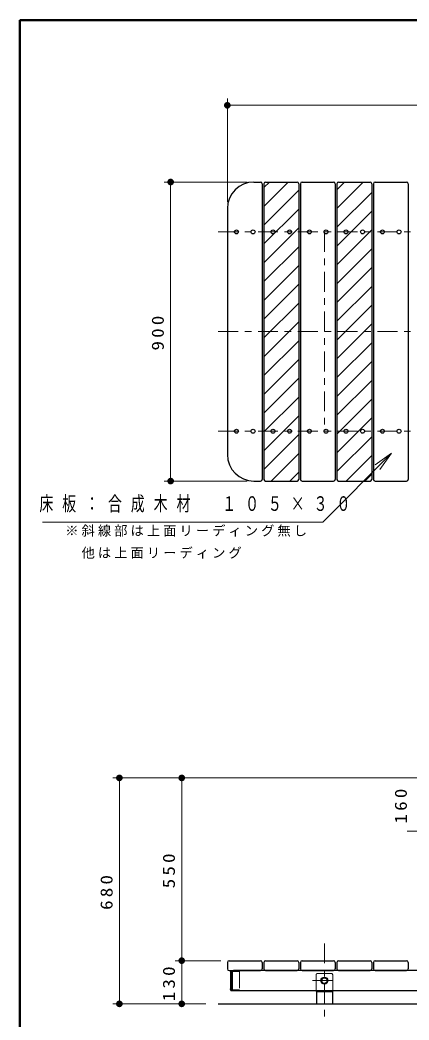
# Model space of a CAD drawing. Units: millimetres on the paper, scale 1:20. Extents: x -365 to 10, y -38 to 257.
# Drawn here: x -365 to -306.4, y 106.5 to 257 of the extents above; entities that cross this region are included whole.
import ezdxf

# ---------------------------------------------------------------- set-up
doc = ezdxf.new("R2010")
doc.units = ezdxf.units.MM
doc.linetypes.add('USER1', pattern=[4.5, 2.5, -2])
doc.linetypes.add('USER2', pattern=[6, 3, -1, 1, -1])
doc.layers.add('LY_1', color=7, linetype='Continuous', lineweight=13)
doc.styles.add('ＭＳ ゴシック', font='')
doc.styles.get('ＭＳ ゴシック').set_extended_font_data('MS Gothic')

# ---------------------------------------------------------------- blocks, each defined once
blk = doc.blocks.new('filled_dot')
at = {"color": 0, "linetype": 'Continuous', "lineweight": -2, "const_width": 1.25}
blk.add_lwpolyline([(-0.625, 0, 1), (0.625, 0, 1)], format="xyb", close=True, dxfattribs=at)

msp = doc.modelspace()

# ---------------------------------------------------------------- linework, layer by layer
at = {"layer": 'LY_1', "lineweight": 50}
for p, q in [((0, 257), (-365, 257)), ((-365, 257), (-365, 0))]:
    msp.add_line(p, q, dxfattribs=at)
at = {"layer": 'LY_1'}
for p, q in [((-333.752, 229.618), (-333.752, 245.164)), ((-333.752, 244.164), (-229.502, 244.164)), ((-330.752, 232.618), (-343.297, 232.618)), ((-342.297, 187.618), (-342.297, 232.618)), ((-328.252, 231.777), (-327.411, 232.618)), ((-328.252, 228.948), (-324.582, 232.618)), ((-317.252, 231.463), (-316.097, 232.618)), ((-317.252, 228.635), (-313.268, 232.618)), ((-328.252, 226.12), (-323.002, 231.37)), ((-317.252, 225.806), (-312.002, 231.056)), ((-328.252, 223.292), (-323.002, 228.542)), ((-317.252, 222.978), (-312.002, 228.228)), ((-328.252, 220.463), (-323.002, 225.713)), ((-317.252, 220.149), (-312.002, 225.399)), ((-328.252, 217.635), (-323.002, 222.885)), ((-317.252, 217.321), (-312.002, 222.571)), ((-328.252, 214.806), (-323.002, 220.056)), ((-317.252, 214.493), (-312.002, 219.743)), ((-328.252, 211.978), (-323.002, 217.228)), ((-317.252, 211.664), (-312.002, 216.914)), ((-328.252, 209.149), (-323.002, 214.399)), ((-317.252, 208.836), (-312.002, 214.086)), ((-328.252, 206.321), (-323.002, 211.571)), ((-317.252, 206.007), (-312.002, 211.257)), ((-328.252, 203.493), (-323.002, 208.743)), ((-317.252, 203.179), (-312.002, 208.429)), ((-328.252, 200.664), (-323.002, 205.914)), ((-317.252, 200.35), (-312.002, 205.6)), ((-328.252, 197.836), (-323.002, 203.086)), ((-317.252, 197.522), (-312.002, 202.772)), ((-328.252, 195.007), (-323.002, 200.257)), ((-317.252, 194.694), (-312.002, 199.944)), ((-328.252, 192.179), (-323.002, 197.429)), ((-317.252, 191.865), (-312.002, 197.115)), ((-328.252, 189.35), (-323.002, 194.6)), ((-317.252, 189.037), (-312.002, 194.287)), ((-327.156, 187.618), (-323.002, 191.772)), ((-315.842, 187.618), (-312.002, 191.458)), ((-311.48, 190.063), (-309.007, 191.834)), ((-309.007, 191.834), (-311.126, 189.71)), ((-309.007, 191.834), (-310.772, 189.357)), ((-324.327, 187.618), (-323.002, 188.944)), ((-313.014, 187.618), (-312.002, 188.63)), ((-330.752, 187.618), (-343.297, 187.618)), ((-290.377, 142.942), (-351.022, 142.942)), ((-350.022, 108.942), (-350.022, 142.942)), ((-290.377, 142.942), (-341.627, 142.942)), ((-340.627, 115.442), (-340.627, 142.942)), ((-289.027, 142.942), (-306.674, 142.942)), ((-289.027, 134.942), (-306.674, 134.942)), ((-334.752, 115.442), (-341.627, 115.442)), ((-340.627, 108.942), (-340.627, 115.442)), ((-333.252, 113.942), (-333.252, 110.942)), ((-336.982, 108.942), (-351.022, 108.942))]:
    msp.add_line(p, q, dxfattribs=at)
at = {"layer": 'LY_1', "lineweight": 25}
for p, q in [((-329.752, 232.618), (-328.752, 232.618)), ((-328.502, 232.368), (-328.502, 187.868)), ((-328.252, 232.368), (-328.252, 187.868)), ((-328.002, 232.618), (-323.252, 232.618)), ((-323.002, 232.368), (-323.002, 187.868)), ((-322.752, 232.368), (-322.752, 187.868)), ((-322.502, 232.618), (-317.752, 232.618)), ((-317.502, 232.368), (-317.502, 187.868)), ((-317.252, 232.368), (-317.252, 187.868)), ((-317.002, 232.618), (-312.252, 232.618)), ((-312.002, 232.368), (-312.002, 187.868)), ((-311.752, 232.368), (-311.752, 187.868)), ((-311.502, 232.618), (-306.752, 232.618)), ((-306.502, 232.368), (-306.502, 187.868)), ((-333.752, 228.618), (-333.752, 191.618)), ((-329.752, 187.618), (-328.752, 187.618)), ((-328.002, 187.618), (-323.252, 187.618)), ((-322.502, 187.618), (-317.752, 187.618)), ((-317.002, 187.618), (-312.252, 187.618)), ((-311.502, 187.618), (-306.752, 187.618)), ((-333.752, 115.192), (-333.752, 114.192)), ((-333.502, 115.442), (-328.752, 115.442)), ((-328.502, 115.192), (-328.502, 114.192)), ((-328.252, 115.192), (-328.252, 114.192)), ((-328.002, 115.442), (-323.252, 115.442)), ((-323.002, 115.192), (-323.002, 114.192)), ((-322.752, 115.192), (-322.752, 114.192)), ((-322.502, 115.442), (-317.752, 115.442)), ((-317.502, 115.192), (-317.502, 114.192)), ((-317.252, 115.192), (-317.252, 114.192)), ((-317.002, 115.442), (-312.252, 115.442)), ((-312.002, 115.192), (-312.002, 114.192)), ((-311.752, 115.192), (-311.752, 114.192)), ((-311.502, 115.442), (-306.752, 115.442)), ((-306.502, 115.192), (-306.502, 114.192)), ((-333.502, 113.942), (-328.752, 113.942)), ((-333.252, 113.942), (-333.302, 113.692)), ((-333.302, 113.692), (-333.302, 111.192)), ((-333.252, 113.942), (-333.002, 113.942)), ((-333.002, 113.942), (-333.002, 110.942)), ((-333.002, 110.942), (-333.002, 113.942)), ((-281.627, 113.942), (-332.85, 113.942)), ((-328.002, 113.942), (-323.252, 113.942)), ((-322.502, 113.942), (-317.752, 113.942)), ((-319.372, 112.867), (-319.617, 112.442)), ((-318.881, 112.867), (-319.372, 112.867)), ((-318.636, 112.442), (-318.881, 112.867)), ((-317.002, 113.942), (-312.252, 113.942)), ((-311.502, 113.942), (-306.752, 113.942)), ((-319.617, 112.442), (-319.372, 112.017)), ((-319.372, 112.017), (-318.881, 112.017)), ((-318.881, 112.017), (-318.636, 112.442)), ((-333.252, 110.942), (-333.302, 111.192)), ((-333.252, 110.942), (-333.002, 110.942)), ((-333.002, 110.942), (-281.627, 110.942)), ((-320.377, 110.782), (-317.877, 110.782)), ((-320.342, 110.782), (-320.342, 108.942)), ((-317.912, 110.782), (-317.912, 108.942)), ((-335.131, 108.942), (-228.461, 108.942))]:
    msp.add_line(p, q, dxfattribs=at)
at = {"layer": 'LY_1', "linetype": 'USER2'}
for p, q in [((-335.131, 225.118), (-228.461, 225.118)), ((-319.127, 225.118), (-319.127, 195.118)), ((-335.131, 210.118), (-228.461, 210.118)), ((-335.131, 195.118), (-228.461, 195.118)), ((-319.127, 118.049), (-319.127, 107.015)), ((-320.91, 112.442), (-317.343, 112.442))]:
    msp.add_line(p, q, dxfattribs=at)
at = {"layer": 'LY_1', "linetype": 'USER1'}
for p, q in [((-331.927, 113.827), (-333.002, 113.827)), ((-331.927, 113.827), (-331.927, 111.057)), ((-320.377, 113.282), (-320.377, 110.782)), ((-320.127, 113.532), (-318.127, 113.532)), ((-317.877, 113.282), (-317.877, 110.782)), ((-331.927, 111.057), (-333.002, 111.057))]:
    msp.add_line(p, q, dxfattribs=at)
at = {"layer": 'LY_1'}
msp.add_lwpolyline([(-309.007, 191.834), (-319.366, 181.448), (-361.612, 181.448)], dxfattribs=at)
at = {"layer": 'LY_1', "lineweight": 25}
for centre, radius in [((-332.377, 225.118), 0.3), ((-329.877, 225.118), 0.3), ((-326.877, 225.118), 0.3), ((-324.377, 225.118), 0.3), ((-321.377, 225.118), 0.3), ((-318.877, 225.118), 0.3), ((-315.877, 225.118), 0.3), ((-313.377, 225.118), 0.3), ((-310.377, 225.118), 0.3), ((-307.877, 225.118), 0.3), ((-332.377, 195.118), 0.3), ((-329.877, 195.118), 0.3), ((-326.877, 195.118), 0.3), ((-324.377, 195.118), 0.3), ((-321.377, 195.118), 0.3), ((-318.877, 195.118), 0.3), ((-315.877, 195.118), 0.3), ((-313.377, 195.118), 0.3), ((-310.377, 195.118), 0.3), ((-307.877, 195.118), 0.3), ((-319.127, 112.442), 0.525), ((-319.127, 112.442), 0.425)]:
    msp.add_circle(centre, radius, dxfattribs=at)
for centre, radius, start, end in [((-329.752, 228.618), 4, 90, 180), ((-328.752, 232.368), 0.25, 0, 90), ((-328.002, 232.368), 0.25, 90, 180), ((-323.252, 232.368), 0.25, 0, 90), ((-322.502, 232.368), 0.25, 90, 180), ((-317.752, 232.368), 0.25, 0, 90), ((-317.002, 232.368), 0.25, 90, 180), ((-312.252, 232.368), 0.25, 0, 90), ((-311.502, 232.368), 0.25, 90, 180), ((-306.752, 232.368), 0.25, 0, 90), ((-329.752, 191.618), 4, 180, 270), ((-328.752, 187.868), 0.25, 270, 0), ((-328.002, 187.868), 0.25, 180, 270), ((-323.252, 187.868), 0.25, 270, 0), ((-322.502, 187.868), 0.25, 180, 270), ((-317.752, 187.868), 0.25, 270, 0), ((-317.002, 187.868), 0.25, 180, 270), ((-312.252, 187.868), 0.25, 270, 0), ((-311.502, 187.868), 0.25, 180, 270), ((-306.752, 187.868), 0.25, 270, 0), ((-333.502, 115.192), 0.25, 90, 180), ((-328.752, 115.192), 0.25, 0, 90), ((-328.002, 115.192), 0.25, 90, 180), ((-323.252, 115.192), 0.25, 0, 90), ((-322.502, 115.192), 0.25, 90, 180), ((-317.752, 115.192), 0.25, 0, 90), ((-317.002, 115.192), 0.25, 90, 180), ((-312.252, 115.192), 0.25, 0, 90), ((-311.502, 115.192), 0.25, 90, 180), ((-306.752, 115.192), 0.25, 0, 90), ((-333.502, 114.192), 0.25, 180, 270), ((-328.752, 114.192), 0.25, 270, 0), ((-328.002, 114.192), 0.25, 180, 270), ((-323.252, 114.192), 0.25, 270, 0), ((-322.502, 114.192), 0.25, 180, 270), ((-317.752, 114.192), 0.25, 270, 0), ((-317.002, 114.192), 0.25, 180, 270), ((-312.252, 114.192), 0.25, 270, 0), ((-311.502, 114.192), 0.25, 180, 270), ((-306.752, 114.192), 0.25, 270, 0)]:
    msp.add_arc(centre, radius, start, end, dxfattribs=at)
at = {"layer": 'LY_1', "linetype": 'USER1'}
for centre, start, end in [((-320.127, 113.282), 90, 180), ((-318.127, 113.282), 0, 90)]:
    msp.add_arc(centre, 0.25, start, end, dxfattribs=at)

# ---------------------------------------------------------------- block references
at = {"layer": 'LY_1', "xscale": 0.4, "yscale": 0.4}
msp.add_blockref('filled_dot', (-333.752, 244.164), dxfattribs=at)
for p, rotation in [((-342.297, 232.618), 270), ((-342.297, 187.618), 90), ((-350.022, 142.942), 270), ((-340.627, 142.942), 270), ((-340.627, 115.442), 90), ((-340.627, 115.442), 270), ((-350.022, 108.942), 90), ((-340.627, 108.942), 90)]:
    msp.add_blockref('filled_dot', p, dxfattribs=dict(at, rotation=rotation))

# ---------------------------------------------------------------- texts
at = {"layer": 'LY_1', "char_height": 1.833, "attachment_point": 8, "rotation": 90, "style": 'ＭＳ ゴシック'}
for s, insert in [('\\T1.33;\\W1.15;900', (-343.297, 210.118)), ('\\T1.33;\\W1.15;160', (-306.674, 138.942)), ('\\T1.33;\\W1.15;550', (-341.627, 129.192)), ('\\T1.33;\\W1.15;680', (-351.022, 125.942)), ('\\T1.33;\\W1.15;130', (-341.627, 112.192))]:
    msp.add_mtext(s, dxfattribs=dict(at, insert=insert))
at = {"layer": 'LY_1', "style": 'ＭＳ ゴシック'}
for s, insert, char_height, attachment_point in [('\\T1.64;\\W0.7;床板：合成木材\u3000１０５×３０', (-362.074, 184.098), 2.199, 4), ('\\T1.23;※斜線部は上面リーディング無し', (-358.179, 180.886), 1.466, 1), ('\\T1.23;\u3000他は上面リーディング\u3000\u3000', (-358.179, 177.553), 1.466, 1)]:
    msp.add_mtext(s, dxfattribs=dict(at, insert=insert, char_height=char_height, attachment_point=attachment_point))

doc.saveas('drawing.dxf')
